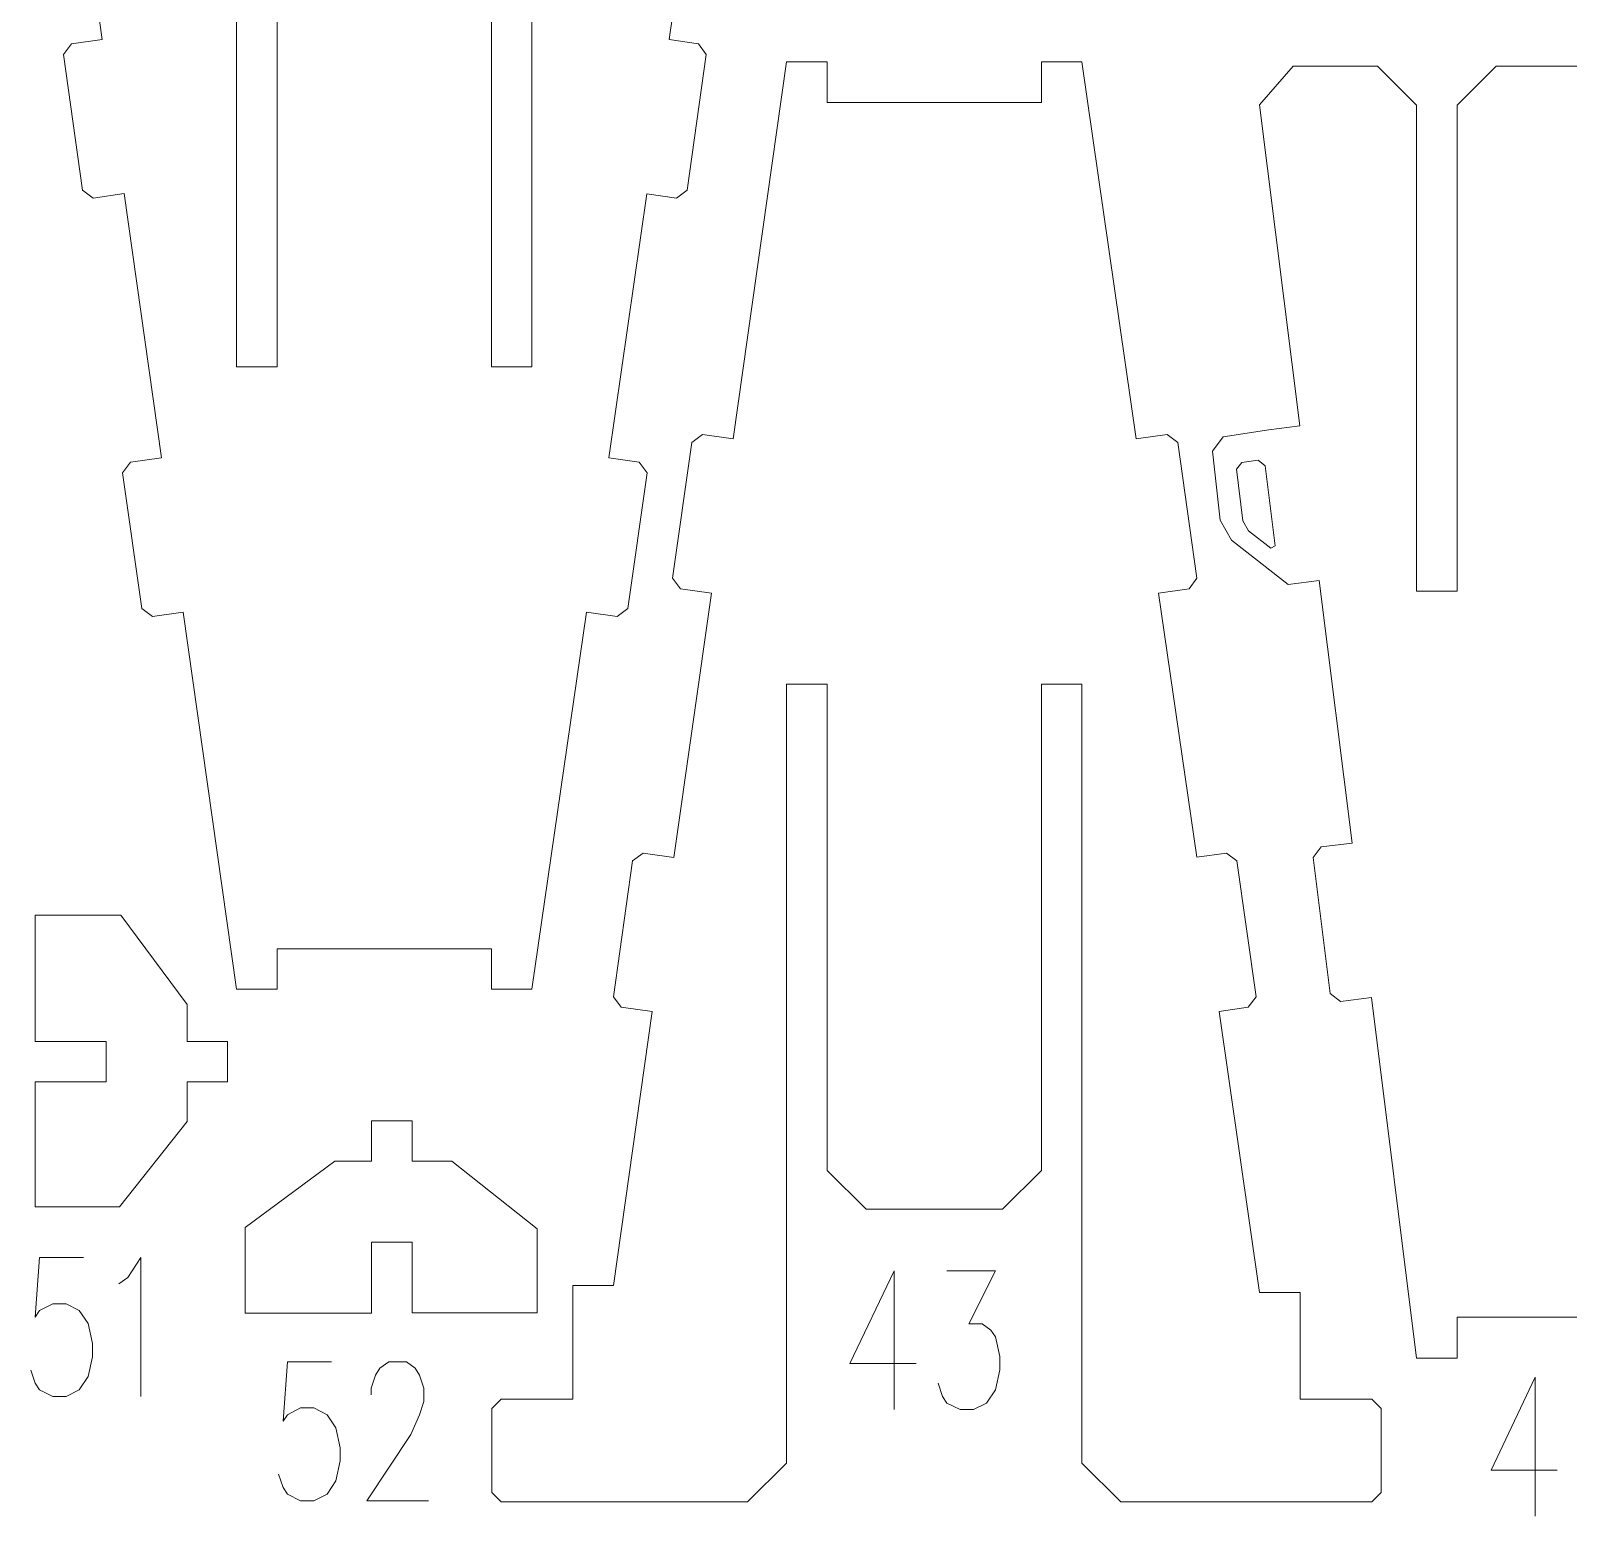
# Model space of a CAD drawing. Header units: inches. Extents: x -6.8 to 7, y -5.3 to 5.3.
# Drawn here: x -6.848 to -1.915, y -5.279 to -0.512 of the extents above; entities that cross this region are included whole.
import ezdxf

# ---------------------------------------------------------------- set-up
doc = ezdxf.new("R2010")
doc.units = ezdxf.units.IN
doc.header["$MEASUREMENT"] = 0
doc.layers.add('Layer 1', color=7, linetype='Continuous')

msp = doc.modelspace()

# ---------------------------------------------------------------- linework, layer by layer
at = {"layer": 'Layer 1', "lineweight": 9}
for points, knots in [([(-5.8472, -3.4577), (-5.8472, -3.4577), (-6.0576, -3.4577), (-6.0576, -3.4577), (-6.0576, -3.4577), (-6.0576, -3.4577), (-6.0576, -3.5875), (-6.0576, -3.5875), (-6.0576, -3.5875), (-6.0576, -3.5875), (-6.1876, -3.5875), (-6.1876, -3.5875), (-6.1876, -3.5875), (-6.1876, -3.5875), (-6.3589, -2.3774), (-6.3589, -2.3774), (-6.3589, -2.3774), (-6.3589, -2.3774), (-6.4578, -2.3914), (-6.4578, -2.3914), (-6.4578, -2.3914), (-6.4578, -2.3914), (-6.4917, -2.3659), (-6.4917, -2.3659), (-6.4917, -2.3659), (-6.4917, -2.3659), (-6.5534, -1.9303), (-6.5534, -1.9303), (-6.5534, -1.9303), (-6.5534, -1.9303), (-6.5279, -1.8964), (-6.5279, -1.8964), (-6.5279, -1.8964), (-6.5279, -1.8964), (-6.429, -1.8824), (-6.429, -1.8824), (-6.429, -1.8824), (-6.429, -1.8824), (-6.549, -1.0344), (-6.549, -1.0344), (-6.549, -1.0344), (-6.549, -1.0344), (-6.6479, -1.0484), (-6.6479, -1.0484), (-6.6479, -1.0484), (-6.6479, -1.0484), (-6.6819, -1.0229), (-6.6819, -1.0229), (-6.6819, -1.0229), (-6.6819, -1.0229), (-6.7435, -0.5873), (-6.7435, -0.5873), (-6.7435, -0.5873), (-6.7435, -0.5873), (-6.718, -0.5534), (-6.718, -0.5534), (-6.718, -0.5534), (-6.718, -0.5534), (-6.619, -0.5393), (-6.619, -0.5393), (-6.619, -0.5393), (-6.619, -0.5393), (-6.6913, -0.0287), (-6.6913, -0.0287), (-6.6913, -0.0287), (-6.6913, -0.0287), (-6.5838, 0.0951), (-6.5838, 0.0951), (-6.5838, 0.0951), (-6.5838, 0.0951), (-6.4176, 0.0951), (-6.4176, 0.0951)], [0, 0, 0, 0, 0.052632, 0.052632, 0.052632, 0.052632, 0.105263, 0.105263, 0.105263, 0.105263, 0.157895, 0.157895, 0.157895, 0.157895, 0.210526, 0.210526, 0.210526, 0.210526, 0.263158, 0.263158, 0.263158, 0.263158, 0.315789, 0.315789, 0.315789, 0.315789, 0.368421, 0.368421, 0.368421, 0.368421, 0.421053, 0.421053, 0.421053, 0.421053, 0.473684, 0.473684, 0.473684, 0.473684, 0.526316, 0.526316, 0.526316, 0.526316, 0.578947, 0.578947, 0.578947, 0.578947, 0.631579, 0.631579, 0.631579, 0.631579, 0.684211, 0.684211, 0.684211, 0.684211, 0.736842, 0.736842, 0.736842, 0.736842, 0.789474, 0.789474, 0.789474, 0.789474, 0.842105, 0.842105, 0.842105, 0.842105, 0.894737, 0.894737, 0.894737, 0.894737, 1, 1, 1, 1]), ([(-6.3955, 0.0951), (-6.3955, 0.0951), (-6.3126, 0.0951), (-6.3126, 0.0951), (-6.3126, 0.0951), (-6.3126, 0.0951), (-6.1876, -0.0299), (-6.1876, -0.0299), (-6.1876, -0.0299), (-6.1876, -0.0299), (-6.1876, -1.5901), (-6.1876, -1.5901), (-6.1876, -1.5901), (-6.1876, -1.5901), (-6.0576, -1.5901), (-6.0576, -1.5901), (-6.0576, -1.5901), (-6.0576, -1.5901), (-6.0576, -0.0299), (-6.0576, -0.0299), (-6.0576, -0.0299), (-6.0576, -0.0299), (-5.9326, 0.0951), (-5.9326, 0.0951), (-5.9326, 0.0951), (-5.9326, 0.0951), (-5.7472, 0.0951), (-5.7472, 0.0951)], [0, 0, 0, 0, 0.125, 0.125, 0.125, 0.125, 0.25, 0.25, 0.25, 0.25, 0.375, 0.375, 0.375, 0.375, 0.5, 0.5, 0.5, 0.5, 0.625, 0.625, 0.625, 0.625, 0.75, 0.75, 0.75, 0.75, 1, 1, 1, 1]), ([(-5.6806, 0.0951), (-5.6806, 0.0951), (-5.4951, 0.0951), (-5.4951, 0.0951), (-5.4951, 0.0951), (-5.4951, 0.0951), (-5.3701, -0.0299), (-5.3701, -0.0299), (-5.3701, -0.0299), (-5.3701, -0.0299), (-5.3701, -1.5901), (-5.3701, -1.5901), (-5.3701, -1.5901), (-5.3701, -1.5901), (-5.2401, -1.5901), (-5.2401, -1.5901), (-5.2401, -1.5901), (-5.2401, -1.5901), (-5.2401, -0.0299), (-5.2401, -0.0299), (-5.2401, -0.0299), (-5.2401, -0.0299), (-5.1151, 0.0951), (-5.1151, 0.0951), (-5.1151, 0.0951), (-5.1151, 0.0951), (-4.9657, 0.0951), (-4.9657, 0.0951)], [0, 0, 0, 0, 0.125, 0.125, 0.125, 0.125, 0.25, 0.25, 0.25, 0.25, 0.375, 0.375, 0.375, 0.375, 0.5, 0.5, 0.5, 0.5, 0.625, 0.625, 0.625, 0.625, 0.75, 0.75, 0.75, 0.75, 1, 1, 1, 1]), ([(-4.9436, 0.0951), (-4.9436, 0.0951), (-4.8333, 0.0951), (-4.8333, 0.0951), (-4.8333, 0.0951), (-4.8333, 0.0951), (-4.7262, -0.0286), (-4.7262, -0.0286), (-4.7262, -0.0286), (-4.7262, -0.0286), (-4.8, -0.5401), (-4.8, -0.5401), (-4.8, -0.5401), (-4.8, -0.5401), (-4.7062, -0.5534), (-4.7062, -0.5534), (-4.7062, -0.5534), (-4.7062, -0.5534), (-4.6807, -0.5873), (-4.6807, -0.5873), (-4.6807, -0.5873), (-4.6807, -0.5873), (-4.7424, -1.0229), (-4.7424, -1.0229), (-4.7424, -1.0229), (-4.7424, -1.0229), (-4.7763, -1.0484), (-4.7763, -1.0484), (-4.7763, -1.0484), (-4.7763, -1.0484), (-4.8715, -1.0349), (-4.8715, -1.0349), (-4.8715, -1.0349), (-4.8715, -1.0349), (-4.9939, -1.8826), (-4.9939, -1.8826), (-4.9939, -1.8826), (-4.9939, -1.8826), (-4.8964, -1.8964), (-4.8964, -1.8964), (-4.8964, -1.8964), (-4.8964, -1.8964), (-4.8709, -1.9303), (-4.8709, -1.9303), (-4.8709, -1.9303), (-4.8709, -1.9303), (-4.9326, -2.366), (-4.9326, -2.366), (-4.9326, -2.366), (-4.9326, -2.366), (-4.9665, -2.3915), (-4.9665, -2.3915), (-4.9665, -2.3915), (-4.9665, -2.3915), (-5.0654, -2.3775), (-5.0654, -2.3775), (-5.0654, -2.3775), (-5.0654, -2.3775), (-5.2401, -3.5875), (-5.2401, -3.5875), (-5.2401, -3.5875), (-5.2401, -3.5875), (-5.3701, -3.5875), (-5.3701, -3.5875), (-5.3701, -3.5875), (-5.3701, -3.5875), (-5.3701, -3.4577), (-5.3701, -3.4577), (-5.3701, -3.4577), (-5.3701, -3.4577), (-5.5806, -3.4577), (-5.5806, -3.4577)], [0, 0, 0, 0, 0.052632, 0.052632, 0.052632, 0.052632, 0.105263, 0.105263, 0.105263, 0.105263, 0.157895, 0.157895, 0.157895, 0.157895, 0.210526, 0.210526, 0.210526, 0.210526, 0.263158, 0.263158, 0.263158, 0.263158, 0.315789, 0.315789, 0.315789, 0.315789, 0.368421, 0.368421, 0.368421, 0.368421, 0.421053, 0.421053, 0.421053, 0.421053, 0.473684, 0.473684, 0.473684, 0.473684, 0.526316, 0.526316, 0.526316, 0.526316, 0.578947, 0.578947, 0.578947, 0.578947, 0.631579, 0.631579, 0.631579, 0.631579, 0.684211, 0.684211, 0.684211, 0.684211, 0.736842, 0.736842, 0.736842, 0.736842, 0.789474, 0.789474, 0.789474, 0.789474, 0.842105, 0.842105, 0.842105, 0.842105, 0.894737, 0.894737, 0.894737, 0.894737, 1, 1, 1, 1]), ([(-4.0825, -0.7414), (-4.0825, -0.7414), (-4.293, -0.7414), (-4.293, -0.7414), (-4.293, -0.7414), (-4.293, -0.7414), (-4.293, -0.6116), (-4.293, -0.6116), (-4.293, -0.6116), (-4.293, -0.6116), (-4.423, -0.6116), (-4.423, -0.6116), (-4.423, -0.6116), (-4.423, -0.6116), (-4.5943, -1.8217), (-4.5943, -1.8217), (-4.5943, -1.8217), (-4.5943, -1.8217), (-4.6931, -1.8077), (-4.6931, -1.8077), (-4.6931, -1.8077), (-4.6931, -1.8077), (-4.727, -1.8332), (-4.727, -1.8332), (-4.727, -1.8332), (-4.727, -1.8332), (-4.7887, -2.2689), (-4.7887, -2.2689), (-4.7887, -2.2689), (-4.7887, -2.2689), (-4.7632, -2.3028), (-4.7632, -2.3028), (-4.7632, -2.3028), (-4.7632, -2.3028), (-4.6643, -2.3168), (-4.6643, -2.3168), (-4.6643, -2.3168), (-4.6643, -2.3168), (-4.7844, -3.1648), (-4.7844, -3.1648), (-4.7844, -3.1648), (-4.7844, -3.1648), (-4.8833, -3.1508), (-4.8833, -3.1508), (-4.8833, -3.1508), (-4.8833, -3.1508), (-4.9172, -3.1763), (-4.9172, -3.1763), (-4.9172, -3.1763), (-4.9172, -3.1763), (-4.9789, -3.6119), (-4.9789, -3.6119), (-4.9789, -3.6119), (-4.9789, -3.6119), (-4.9534, -3.6458), (-4.9534, -3.6458), (-4.9534, -3.6458), (-4.9534, -3.6458), (-4.8544, -3.6598), (-4.8544, -3.6598), (-4.8544, -3.6598), (-4.8544, -3.6598), (-4.9788, -4.5389), (-4.9788, -4.5389), (-4.9788, -4.5389), (-4.9788, -4.5389), (-5.1088, -4.5389), (-5.1088, -4.5389), (-5.1088, -4.5389), (-5.1088, -4.5389), (-5.1088, -4.9036), (-5.1088, -4.9036), (-5.1088, -4.9036), (-5.1088, -4.9036), (-5.3388, -4.9036), (-5.3388, -4.9036), (-5.3388, -4.9036), (-5.3388, -4.9036), (-5.3688, -4.9336), (-5.3688, -4.9336), (-5.3688, -4.9336), (-5.3688, -4.9336), (-5.3688, -5.2036), (-5.3688, -5.2036), (-5.3688, -5.2036), (-5.3688, -5.2036), (-5.3388, -5.2336), (-5.3388, -5.2336), (-5.3388, -5.2336), (-5.3388, -5.2336), (-4.6863, -5.2336), (-4.6863, -5.2336)], [0, 0, 0, 0, 0.041667, 0.041667, 0.041667, 0.041667, 0.083333, 0.083333, 0.083333, 0.083333, 0.125, 0.125, 0.125, 0.125, 0.166667, 0.166667, 0.166667, 0.166667, 0.208333, 0.208333, 0.208333, 0.208333, 0.25, 0.25, 0.25, 0.25, 0.291667, 0.291667, 0.291667, 0.291667, 0.333333, 0.333333, 0.333333, 0.333333, 0.375, 0.375, 0.375, 0.375, 0.416667, 0.416667, 0.416667, 0.416667, 0.458333, 0.458333, 0.458333, 0.458333, 0.5, 0.5, 0.5, 0.5, 0.541667, 0.541667, 0.541667, 0.541667, 0.583333, 0.583333, 0.583333, 0.583333, 0.625, 0.625, 0.625, 0.625, 0.666667, 0.666667, 0.666667, 0.666667, 0.708333, 0.708333, 0.708333, 0.708333, 0.75, 0.75, 0.75, 0.75, 0.791667, 0.791667, 0.791667, 0.791667, 0.833333, 0.833333, 0.833333, 0.833333, 0.875, 0.875, 0.875, 0.875, 0.916667, 0.916667, 0.916667, 0.916667, 1, 1, 1, 1]), ([(-3.2123, -5.2336), (-3.2123, -5.2336), (-2.5452, -5.2336), (-2.5452, -5.2336), (-2.5452, -5.2336), (-2.5452, -5.2336), (-2.5152, -5.2036), (-2.5152, -5.2036), (-2.5152, -5.2036), (-2.5152, -5.2036), (-2.5152, -4.9336), (-2.5152, -4.9336), (-2.5152, -4.9336), (-2.5152, -4.9336), (-2.5452, -4.9036), (-2.5452, -4.9036), (-2.5452, -4.9036), (-2.5452, -4.9036), (-2.7752, -4.9036), (-2.7752, -4.9036), (-2.7752, -4.9036), (-2.7752, -4.9036), (-2.7752, -4.561), (-2.7752, -4.561), (-2.7752, -4.561), (-2.7752, -4.561), (-2.9052, -4.561), (-2.9052, -4.561), (-2.9052, -4.561), (-2.9052, -4.561), (-3.0354, -3.6591), (-3.0354, -3.6591), (-3.0354, -3.6591), (-3.0354, -3.6591), (-2.9416, -3.6458), (-2.9416, -3.6458), (-2.9416, -3.6458), (-2.9416, -3.6458), (-2.9161, -3.6119), (-2.9161, -3.6119), (-2.9161, -3.6119), (-2.9161, -3.6119), (-2.9778, -3.1762), (-2.9778, -3.1762), (-2.9778, -3.1762), (-2.9778, -3.1762), (-3.0117, -3.1507), (-3.0117, -3.1507), (-3.0117, -3.1507), (-3.0117, -3.1507), (-3.1069, -3.1642), (-3.1069, -3.1642), (-3.1069, -3.1642), (-3.1069, -3.1642), (-3.2293, -2.3166), (-3.2293, -2.3166), (-3.2293, -2.3166), (-3.2293, -2.3166), (-3.1318, -2.3028), (-3.1318, -2.3028), (-3.1318, -2.3028), (-3.1318, -2.3028), (-3.1063, -2.2689), (-3.1063, -2.2689), (-3.1063, -2.2689), (-3.1063, -2.2689), (-3.168, -1.8332), (-3.168, -1.8332), (-3.168, -1.8332), (-3.168, -1.8332), (-3.2019, -1.8077), (-3.2019, -1.8077), (-3.2019, -1.8077), (-3.2019, -1.8077), (-3.3008, -1.8217), (-3.3008, -1.8217), (-3.3008, -1.8217), (-3.3008, -1.8217), (-3.4755, -0.6116), (-3.4755, -0.6116), (-3.4755, -0.6116), (-3.4755, -0.6116), (-3.6055, -0.6116), (-3.6055, -0.6116), (-3.6055, -0.6116), (-3.6055, -0.6116), (-3.6055, -0.7414), (-3.6055, -0.7414), (-3.6055, -0.7414), (-3.6055, -0.7414), (-3.816, -0.7414), (-3.816, -0.7414)], [0, 0, 0, 0, 0.041667, 0.041667, 0.041667, 0.041667, 0.083333, 0.083333, 0.083333, 0.083333, 0.125, 0.125, 0.125, 0.125, 0.166667, 0.166667, 0.166667, 0.166667, 0.208333, 0.208333, 0.208333, 0.208333, 0.25, 0.25, 0.25, 0.25, 0.291667, 0.291667, 0.291667, 0.291667, 0.333333, 0.333333, 0.333333, 0.333333, 0.375, 0.375, 0.375, 0.375, 0.416667, 0.416667, 0.416667, 0.416667, 0.458333, 0.458333, 0.458333, 0.458333, 0.5, 0.5, 0.5, 0.5, 0.541667, 0.541667, 0.541667, 0.541667, 0.583333, 0.583333, 0.583333, 0.583333, 0.625, 0.625, 0.625, 0.625, 0.666667, 0.666667, 0.666667, 0.666667, 0.708333, 0.708333, 0.708333, 0.708333, 0.75, 0.75, 0.75, 0.75, 0.791667, 0.791667, 0.791667, 0.791667, 0.833333, 0.833333, 0.833333, 0.833333, 0.875, 0.875, 0.875, 0.875, 0.916667, 0.916667, 0.916667, 0.916667, 1, 1, 1, 1]), ([(-2.0611, -4.6405), (-2.0611, -4.6405), (-2.2716, -4.6405), (-2.2716, -4.6405), (-2.2716, -4.6405), (-2.2716, -4.6405), (-2.2716, -4.746), (-2.2716, -4.746), (-2.2716, -4.746), (-2.2716, -4.746), (-2.2712, -4.746), (-2.2712, -4.746), (-2.2712, -4.746), (-2.2712, -4.746), (-2.2712, -4.772), (-2.2712, -4.772), (-2.2712, -4.772), (-2.2712, -4.772), (-2.4016, -4.772), (-2.4016, -4.772), (-2.4016, -4.772), (-2.4016, -4.772), (-2.5464, -3.6148), (-2.5464, -3.6148), (-2.5464, -3.6148), (-2.5464, -3.6148), (-2.6455, -3.6272), (-2.6455, -3.6272), (-2.6455, -3.6272), (-2.6455, -3.6272), (-2.679, -3.6012), (-2.679, -3.6012), (-2.679, -3.6012), (-2.679, -3.6012), (-2.7337, -3.1646), (-2.7337, -3.1646), (-2.7337, -3.1646), (-2.7337, -3.1646), (-2.7077, -3.1311), (-2.7077, -3.1311), (-2.7077, -3.1311), (-2.7077, -3.1311), (-2.6086, -3.1187), (-2.6086, -3.1187), (-2.6086, -3.1187), (-2.6086, -3.1187), (-2.7141, -2.276), (-2.7141, -2.276), (-2.7141, -2.276), (-2.7141, -2.276), (-2.8132, -2.2885), (-2.8132, -2.2885), (-2.8132, -2.2885), (-2.8132, -2.2885), (-2.9958, -2.1466), (-2.9958, -2.1466), (-2.9958, -2.1466), (-2.9958, -2.1466), (-3.0318, -2.0823), (-3.0318, -2.0823), (-3.0318, -2.0823), (-3.0318, -2.0823), (-3.0568, -1.8605), (-3.0568, -1.8605), (-3.0568, -1.8605), (-3.0568, -1.8605), (-3.0217, -1.8147), (-3.0217, -1.8147), (-3.0217, -1.8147), (-3.0217, -1.8147), (-2.8754, -1.7923), (-2.8754, -1.7923), (-2.8754, -1.7923), (-2.8754, -1.7923), (-2.7762, -1.7799), (-2.7762, -1.7799), (-2.7762, -1.7799), (-2.7762, -1.7799), (-2.9052, -0.7491), (-2.9052, -0.7491), (-2.9052, -0.7491), (-2.9052, -0.7491), (-2.7977, -0.6254), (-2.7977, -0.6254), (-2.7977, -0.6254), (-2.7977, -0.6254), (-2.6648, -0.6254), (-2.6648, -0.6254)], [0, 0, 0, 0, 0.043478, 0.043478, 0.043478, 0.043478, 0.086957, 0.086957, 0.086957, 0.086957, 0.130435, 0.130435, 0.130435, 0.130435, 0.173913, 0.173913, 0.173913, 0.173913, 0.217391, 0.217391, 0.217391, 0.217391, 0.26087, 0.26087, 0.26087, 0.26087, 0.304348, 0.304348, 0.304348, 0.304348, 0.347826, 0.347826, 0.347826, 0.347826, 0.391304, 0.391304, 0.391304, 0.391304, 0.434783, 0.434783, 0.434783, 0.434783, 0.478261, 0.478261, 0.478261, 0.478261, 0.521739, 0.521739, 0.521739, 0.521739, 0.565217, 0.565217, 0.565217, 0.565217, 0.608696, 0.608696, 0.608696, 0.608696, 0.652174, 0.652174, 0.652174, 0.652174, 0.695652, 0.695652, 0.695652, 0.695652, 0.73913, 0.73913, 0.73913, 0.73913, 0.782609, 0.782609, 0.782609, 0.782609, 0.826087, 0.826087, 0.826087, 0.826087, 0.869565, 0.869565, 0.869565, 0.869565, 0.913043, 0.913043, 0.913043, 0.913043, 1, 1, 1, 1]), ([(-2.6427, -0.6254), (-2.6427, -0.6254), (-2.5266, -0.6254), (-2.5266, -0.6254), (-2.5266, -0.6254), (-2.5266, -0.6254), (-2.4016, -0.7504), (-2.4016, -0.7504), (-2.4016, -0.7504), (-2.4016, -0.7504), (-2.4016, -2.3105), (-2.4016, -2.3105), (-2.4016, -2.3105), (-2.4016, -2.3105), (-2.2716, -2.3105), (-2.2716, -2.3105), (-2.2716, -2.3105), (-2.2716, -2.3105), (-2.2716, -0.7504), (-2.2716, -0.7504), (-2.2716, -0.7504), (-2.2716, -0.7504), (-2.1466, -0.6254), (-2.1466, -0.6254), (-2.1466, -0.6254), (-2.1466, -0.6254), (-2.0611, -0.6254), (-2.0611, -0.6254)], [0, 0, 0, 0, 0.125, 0.125, 0.125, 0.125, 0.25, 0.25, 0.25, 0.25, 0.375, 0.375, 0.375, 0.375, 0.5, 0.5, 0.5, 0.5, 0.625, 0.625, 0.625, 0.625, 0.75, 0.75, 0.75, 0.75, 1, 1, 1, 1]), ([(-2.9103, -1.8902), (-2.9103, -1.8902), (-2.9625, -1.8968), (-2.9625, -1.8968), (-2.9625, -1.8968), (-2.9625, -1.8968), (-2.9799, -1.9191), (-2.9799, -1.9191), (-2.9799, -1.9191), (-2.9799, -1.9191), (-2.9592, -2.0843), (-2.9592, -2.0843), (-2.9592, -2.0843), (-2.9592, -2.0843), (-2.9409, -2.1164), (-2.9409, -2.1164), (-2.9409, -2.1164), (-2.9409, -2.1164), (-2.869, -2.1723), (-2.869, -2.1723), (-2.869, -2.1723), (-2.869, -2.1723), (-2.8557, -2.1647), (-2.8557, -2.1647), (-2.8557, -2.1647), (-2.8557, -2.1647), (-2.8879, -1.9076), (-2.8879, -1.9076), (-2.8879, -1.9076), (-2.8879, -1.9076), (-2.9103, -1.8902), (-2.9103, -1.8902)], [0, 0, 0, 0, 0.111111, 0.111111, 0.111111, 0.111111, 0.222222, 0.222222, 0.222222, 0.222222, 0.333333, 0.333333, 0.333333, 0.333333, 0.444444, 0.444444, 0.444444, 0.444444, 0.555556, 0.555556, 0.555556, 0.555556, 0.666667, 0.666667, 0.666667, 0.666667, 0.777778, 0.777778, 0.777778, 0.777778, 1, 1, 1, 1]), ([(-4.6641, -5.2336), (-4.6641, -5.2336), (-4.548, -5.2336), (-4.548, -5.2336), (-4.548, -5.2336), (-4.548, -5.2336), (-4.423, -5.1086), (-4.423, -5.1086), (-4.423, -5.1086), (-4.423, -5.1086), (-4.423, -2.6091), (-4.423, -2.6091), (-4.423, -2.6091), (-4.423, -2.6091), (-4.293, -2.6091), (-4.293, -2.6091), (-4.293, -2.6091), (-4.293, -2.6091), (-4.293, -4.1692), (-4.293, -4.1692), (-4.293, -4.1692), (-4.293, -4.1692), (-4.168, -4.2942), (-4.168, -4.2942), (-4.168, -4.2942), (-4.168, -4.2942), (-4.0825, -4.2942), (-4.0825, -4.2942)], [0, 0, 0, 0, 0.125, 0.125, 0.125, 0.125, 0.25, 0.25, 0.25, 0.25, 0.375, 0.375, 0.375, 0.375, 0.5, 0.5, 0.5, 0.5, 0.625, 0.625, 0.625, 0.625, 0.75, 0.75, 0.75, 0.75, 1, 1, 1, 1]), ([(-3.816, -4.2942), (-3.816, -4.2942), (-3.7305, -4.2942), (-3.7305, -4.2942), (-3.7305, -4.2942), (-3.7305, -4.2942), (-3.6055, -4.1692), (-3.6055, -4.1692), (-3.6055, -4.1692), (-3.6055, -4.1692), (-3.6055, -2.6091), (-3.6055, -2.6091), (-3.6055, -2.6091), (-3.6055, -2.6091), (-3.4755, -2.6091), (-3.4755, -2.6091), (-3.4755, -2.6091), (-3.4755, -2.6091), (-3.4755, -5.1086), (-3.4755, -5.1086), (-3.4755, -5.1086), (-3.4755, -5.1086), (-3.3505, -5.2336), (-3.3505, -5.2336), (-3.3505, -5.2336), (-3.3505, -5.2336), (-3.2344, -5.2336), (-3.2344, -5.2336)], [0, 0, 0, 0, 0.125, 0.125, 0.125, 0.125, 0.25, 0.25, 0.25, 0.25, 0.375, 0.375, 0.375, 0.375, 0.5, 0.5, 0.5, 0.5, 0.625, 0.625, 0.625, 0.625, 0.75, 0.75, 0.75, 0.75, 1, 1, 1, 1]), ([(-6.2707, -3.8856), (-6.2707, -3.8856), (-6.2167, -3.8856), (-6.2167, -3.8856), (-6.2167, -3.8856), (-6.2167, -3.8856), (-6.2167, -3.7556), (-6.2167, -3.7556), (-6.2167, -3.7556), (-6.2167, -3.7556), (-6.3467, -3.7556), (-6.3467, -3.7556), (-6.3467, -3.7556), (-6.3467, -3.7556), (-6.3467, -3.6374), (-6.3467, -3.6374), (-6.3467, -3.6374), (-6.3467, -3.6374), (-6.5598, -3.3503), (-6.5598, -3.3503), (-6.5598, -3.3503), (-6.5598, -3.3503), (-6.8338, -3.3503), (-6.8338, -3.3503), (-6.8338, -3.3503), (-6.8338, -3.3503), (-6.8338, -3.7556), (-6.8338, -3.7556), (-6.8338, -3.7556), (-6.8338, -3.7556), (-6.6999, -3.7556), (-6.6999, -3.7556)], [0, 0, 0, 0, 0.111111, 0.111111, 0.111111, 0.111111, 0.222222, 0.222222, 0.222222, 0.222222, 0.333333, 0.333333, 0.333333, 0.333333, 0.444444, 0.444444, 0.444444, 0.444444, 0.555556, 0.555556, 0.555556, 0.555556, 0.666667, 0.666667, 0.666667, 0.666667, 0.777778, 0.777778, 0.777778, 0.777778, 1, 1, 1, 1]), ([(-6.6777, -3.7556), (-6.6777, -3.7556), (-6.6067, -3.7556), (-6.6067, -3.7556), (-6.6067, -3.7556), (-6.6067, -3.7556), (-6.6067, -3.8856), (-6.6067, -3.8856), (-6.6067, -3.8856), (-6.6067, -3.8856), (-6.8337, -3.8856), (-6.8337, -3.8856), (-6.8337, -3.8856), (-6.8337, -3.8856), (-6.8337, -4.2868), (-6.8337, -4.2868), (-6.8337, -4.2868), (-6.8337, -4.2868), (-6.5635, -4.2868), (-6.5635, -4.2868), (-6.5635, -4.2868), (-6.5635, -4.2868), (-6.3467, -4.0129), (-6.3467, -4.0129), (-6.3467, -4.0129), (-6.3467, -4.0129), (-6.3467, -3.8856), (-6.3467, -3.8856), (-6.3467, -3.8856), (-6.3467, -3.8856), (-6.2928, -3.8856), (-6.2928, -3.8856)], [0, 0, 0, 0, 0.111111, 0.111111, 0.111111, 0.111111, 0.222222, 0.222222, 0.222222, 0.222222, 0.333333, 0.333333, 0.333333, 0.333333, 0.444444, 0.444444, 0.444444, 0.444444, 0.555556, 0.555556, 0.555556, 0.555556, 0.666667, 0.666667, 0.666667, 0.666667, 0.777778, 0.777778, 0.777778, 0.777778, 1, 1, 1, 1]), ([(-5.6248, -4.0639), (-5.6248, -4.0639), (-5.6248, -4.01), (-5.6248, -4.01), (-5.6248, -4.01), (-5.6248, -4.01), (-5.7548, -4.01), (-5.7548, -4.01), (-5.7548, -4.01), (-5.7548, -4.01), (-5.7548, -4.14), (-5.7548, -4.14), (-5.7548, -4.14), (-5.7548, -4.14), (-5.8731, -4.14), (-5.8731, -4.14), (-5.8731, -4.14), (-5.8731, -4.14), (-6.1601, -4.3531), (-6.1601, -4.3531), (-6.1601, -4.3531), (-6.1601, -4.3531), (-6.1601, -4.6271), (-6.1601, -4.6271), (-6.1601, -4.6271), (-6.1601, -4.6271), (-5.7548, -4.6271), (-5.7548, -4.6271), (-5.7548, -4.6271), (-5.7548, -4.6271), (-5.7548, -4.4932), (-5.7548, -4.4932)], [0, 0, 0, 0, 0.111111, 0.111111, 0.111111, 0.111111, 0.222222, 0.222222, 0.222222, 0.222222, 0.333333, 0.333333, 0.333333, 0.333333, 0.444444, 0.444444, 0.444444, 0.444444, 0.555556, 0.555556, 0.555556, 0.555556, 0.666667, 0.666667, 0.666667, 0.666667, 0.777778, 0.777778, 0.777778, 0.777778, 1, 1, 1, 1]), ([(-5.7548, -4.471), (-5.7548, -4.471), (-5.7548, -4.4), (-5.7548, -4.4), (-5.7548, -4.4), (-5.7548, -4.4), (-5.6248, -4.4), (-5.6248, -4.4), (-5.6248, -4.4), (-5.6248, -4.4), (-5.6248, -4.6269), (-5.6248, -4.6269), (-5.6248, -4.6269), (-5.6248, -4.6269), (-5.2237, -4.6269), (-5.2237, -4.6269), (-5.2237, -4.6269), (-5.2237, -4.6269), (-5.2237, -4.3568), (-5.2237, -4.3568), (-5.2237, -4.3568), (-5.2237, -4.3568), (-5.4976, -4.14), (-5.4976, -4.14), (-5.4976, -4.14), (-5.4976, -4.14), (-5.6248, -4.14), (-5.6248, -4.14), (-5.6248, -4.14), (-5.6248, -4.14), (-5.6248, -4.0861), (-5.6248, -4.0861)], [0, 0, 0, 0, 0.111111, 0.111111, 0.111111, 0.111111, 0.222222, 0.222222, 0.222222, 0.222222, 0.333333, 0.333333, 0.333333, 0.333333, 0.444444, 0.444444, 0.444444, 0.444444, 0.555556, 0.555556, 0.555556, 0.555556, 0.666667, 0.666667, 0.666667, 0.666667, 0.777778, 0.777778, 0.777778, 0.777778, 1, 1, 1, 1])]:
    msp.add_open_spline(points, degree=3, knots=knots, dxfattribs=at)
at = {"layer": 'Layer 1', "color": 1, "lineweight": 9}
for points in [[(-2.6648, -0.6254), (-2.6648, -0.6254), (-2.6427, -0.6254), (-2.6427, -0.6254)], [(-2.0611, -0.6254), (-2.0611, -0.6254), (-2.039, -0.6254), (-2.039, -0.6254)], [(-4.0825, -0.7414), (-4.0825, -0.7414), (-4.0604, -0.7414), (-4.0604, -0.7414)], [(-3.8381, -0.7414), (-3.8381, -0.7414), (-3.816, -0.7414), (-3.816, -0.7414)], [(-5.8472, -3.4577), (-5.8472, -3.4577), (-5.825, -3.4577), (-5.825, -3.4577)], [(-5.6027, -3.4577), (-5.6027, -3.4577), (-5.5806, -3.4577), (-5.5806, -3.4577)], [(-6.6999, -3.7556), (-6.6999, -3.7556), (-6.6777, -3.7556), (-6.6777, -3.7556)], [(-6.2928, -3.8856), (-6.2928, -3.8856), (-6.2707, -3.8856), (-6.2707, -3.8856)], [(-5.6248, -4.0861), (-5.6248, -4.0861), (-5.6248, -4.0639), (-5.6248, -4.0639)], [(-4.0825, -4.2942), (-4.0825, -4.2942), (-4.0604, -4.2942), (-4.0604, -4.2942)], [(-3.8381, -4.2942), (-3.8381, -4.2942), (-3.816, -4.2942), (-3.816, -4.2942)], [(-5.7548, -4.4932), (-5.7548, -4.4932), (-5.7548, -4.471), (-5.7548, -4.471)], [(-4.0781, -4.4913), (-4.0781, -4.4913), (-4.0781, -4.9373), (-4.0781, -4.9373)], [(-2.0611, -4.6405), (-2.0611, -4.6405), (-2.039, -4.6405), (-2.039, -4.6405)], [(-2.0207, -4.8334), (-2.0207, -4.8334), (-2.0207, -5.2795), (-2.0207, -5.2795)], [(-4.6863, -5.2336), (-4.6863, -5.2336), (-4.6641, -5.2336), (-4.6641, -5.2336)], [(-3.2344, -5.2336), (-3.2344, -5.2336), (-3.2123, -5.2336), (-3.2123, -5.2336)]]:
    msp.add_open_spline(points, degree=3, dxfattribs=at)
at = {"layer": 'Layer 1', "lineweight": 9}
for points in [[(-2.039, -0.6254), (-2.039, -0.6254), (-1.8167, -0.6254), (-1.8167, -0.6254)], [(-3.8381, -0.7414), (-3.8381, -0.7414), (-4.0604, -0.7414), (-4.0604, -0.7414)], [(-5.6027, -3.4577), (-5.6027, -3.4577), (-5.825, -3.4577), (-5.825, -3.4577)], [(-4.0604, -4.2942), (-4.0604, -4.2942), (-3.8381, -4.2942), (-3.8381, -4.2942)], [(-1.8167, -4.6405), (-1.8167, -4.6405), (-2.039, -4.6405), (-2.039, -4.6405)]]:
    msp.add_open_spline(points, degree=3, dxfattribs=at)
at = {"layer": 'Layer 1', "color": 1, "lineweight": 9}
for points, knots in [([(-6.6787, -4.4489), (-6.6787, -4.4489), (-6.8199, -4.4489), (-6.8199, -4.4489), (-6.8199, -4.4489), (-6.8199, -4.4489), (-6.8339, -4.64), (-6.8339, -4.64), (-6.8339, -4.64), (-6.8339, -4.64), (-6.8199, -4.619), (-6.8199, -4.619), (-6.8199, -4.619), (-6.8199, -4.619), (-6.7775, -4.5973), (-6.7775, -4.5973), (-6.7775, -4.5973), (-6.7775, -4.5973), (-6.7351, -4.5973), (-6.7351, -4.5973), (-6.7351, -4.5973), (-6.7351, -4.5973), (-6.6927, -4.619), (-6.6927, -4.619), (-6.6927, -4.619), (-6.6927, -4.619), (-6.6643, -4.6611), (-6.6643, -4.6611), (-6.6643, -4.6611), (-6.6643, -4.6611), (-6.6503, -4.7248), (-6.6503, -4.7248), (-6.6503, -4.7248), (-6.6503, -4.7248), (-6.6503, -4.7675), (-6.6503, -4.7675), (-6.6503, -4.7675), (-6.6503, -4.7675), (-6.6643, -4.8312), (-6.6643, -4.8312), (-6.6643, -4.8312), (-6.6643, -4.8312), (-6.6927, -4.8739), (-6.6927, -4.8739), (-6.6927, -4.8739), (-6.6927, -4.8739), (-6.7351, -4.8949), (-6.7351, -4.8949), (-6.7351, -4.8949), (-6.7351, -4.8949), (-6.7775, -4.8949), (-6.7775, -4.8949), (-6.7775, -4.8949), (-6.7775, -4.8949), (-6.8199, -4.8739), (-6.8199, -4.8739), (-6.8199, -4.8739), (-6.8199, -4.8739), (-6.8339, -4.8522), (-6.8339, -4.8522), (-6.8339, -4.8522), (-6.8339, -4.8522), (-6.8483, -4.8102), (-6.8483, -4.8102)], [0, 0, 0, 0, 0.058824, 0.058824, 0.058824, 0.058824, 0.117647, 0.117647, 0.117647, 0.117647, 0.176471, 0.176471, 0.176471, 0.176471, 0.235294, 0.235294, 0.235294, 0.235294, 0.294118, 0.294118, 0.294118, 0.294118, 0.352941, 0.352941, 0.352941, 0.352941, 0.411765, 0.411765, 0.411765, 0.411765, 0.470588, 0.470588, 0.470588, 0.470588, 0.529412, 0.529412, 0.529412, 0.529412, 0.588235, 0.588235, 0.588235, 0.588235, 0.647059, 0.647059, 0.647059, 0.647059, 0.705882, 0.705882, 0.705882, 0.705882, 0.764706, 0.764706, 0.764706, 0.764706, 0.823529, 0.823529, 0.823529, 0.823529, 0.882353, 0.882353, 0.882353, 0.882353, 1, 1, 1, 1]), ([(-6.5654, -4.5336), (-6.5654, -4.5336), (-6.537, -4.5126), (-6.537, -4.5126), (-6.537, -4.5126), (-6.537, -4.5126), (-6.4946, -4.4489), (-6.4946, -4.4489), (-6.4946, -4.4489), (-6.4946, -4.4489), (-6.4946, -4.8949), (-6.4946, -4.8949)], [0, 0, 0, 0, 0.25, 0.25, 0.25, 0.25, 0.5, 0.5, 0.5, 0.5, 1, 1, 1, 1]), ([(-4.0781, -4.4913), (-4.0781, -4.4913), (-4.2198, -4.7888), (-4.2198, -4.7888), (-4.2198, -4.7888), (-4.2198, -4.7888), (-4.0077, -4.7888), (-4.0077, -4.7888)], [0, 0, 0, 0, 0.333333, 0.333333, 0.333333, 0.333333, 1, 1, 1, 1]), ([(-3.9084, -4.4913), (-3.9084, -4.4913), (-3.7532, -4.4913), (-3.7532, -4.4913), (-3.7532, -4.4913), (-3.7532, -4.4913), (-3.838, -4.6614), (-3.838, -4.6614), (-3.838, -4.6614), (-3.838, -4.6614), (-3.7956, -4.6614), (-3.7956, -4.6614), (-3.7956, -4.6614), (-3.7956, -4.6614), (-3.7672, -4.6824), (-3.7672, -4.6824), (-3.7672, -4.6824), (-3.7672, -4.6824), (-3.7532, -4.7035), (-3.7532, -4.7035), (-3.7532, -4.7035), (-3.7532, -4.7035), (-3.7388, -4.7672), (-3.7388, -4.7672), (-3.7388, -4.7672), (-3.7388, -4.7672), (-3.7388, -4.8099), (-3.7388, -4.8099), (-3.7388, -4.8099), (-3.7388, -4.8099), (-3.7532, -4.8736), (-3.7532, -4.8736), (-3.7532, -4.8736), (-3.7532, -4.8736), (-3.7812, -4.9163), (-3.7812, -4.9163), (-3.7812, -4.9163), (-3.7812, -4.9163), (-3.8236, -4.9373), (-3.8236, -4.9373), (-3.8236, -4.9373), (-3.8236, -4.9373), (-3.866, -4.9373), (-3.866, -4.9373), (-3.866, -4.9373), (-3.866, -4.9373), (-3.9084, -4.9163), (-3.9084, -4.9163), (-3.9084, -4.9163), (-3.9084, -4.9163), (-3.9229, -4.8946), (-3.9229, -4.8946), (-3.9229, -4.8946), (-3.9229, -4.8946), (-3.9369, -4.8526), (-3.9369, -4.8526)], [0, 0, 0, 0, 0.066667, 0.066667, 0.066667, 0.066667, 0.133333, 0.133333, 0.133333, 0.133333, 0.2, 0.2, 0.2, 0.2, 0.266667, 0.266667, 0.266667, 0.266667, 0.333333, 0.333333, 0.333333, 0.333333, 0.4, 0.4, 0.4, 0.4, 0.466667, 0.466667, 0.466667, 0.466667, 0.533333, 0.533333, 0.533333, 0.533333, 0.6, 0.6, 0.6, 0.6, 0.666667, 0.666667, 0.666667, 0.666667, 0.733333, 0.733333, 0.733333, 0.733333, 0.8, 0.8, 0.8, 0.8, 0.866667, 0.866667, 0.866667, 0.866667, 1, 1, 1, 1]), ([(-5.8834, -4.7834), (-5.8834, -4.7834), (-6.0247, -4.7834), (-6.0247, -4.7834), (-6.0247, -4.7834), (-6.0247, -4.7834), (-6.0387, -4.9746), (-6.0387, -4.9746), (-6.0387, -4.9746), (-6.0387, -4.9746), (-6.0247, -4.9536), (-6.0247, -4.9536), (-6.0247, -4.9536), (-6.0247, -4.9536), (-5.9823, -4.9319), (-5.9823, -4.9319), (-5.9823, -4.9319), (-5.9823, -4.9319), (-5.9398, -4.9319), (-5.9398, -4.9319), (-5.9398, -4.9319), (-5.9398, -4.9319), (-5.8974, -4.9536), (-5.8974, -4.9536), (-5.8974, -4.9536), (-5.8974, -4.9536), (-5.869, -4.9956), (-5.869, -4.9956), (-5.869, -4.9956), (-5.869, -4.9956), (-5.855, -5.0593), (-5.855, -5.0593), (-5.855, -5.0593), (-5.855, -5.0593), (-5.855, -5.102), (-5.855, -5.102), (-5.855, -5.102), (-5.855, -5.102), (-5.869, -5.1658), (-5.869, -5.1658), (-5.869, -5.1658), (-5.869, -5.1658), (-5.8974, -5.2085), (-5.8974, -5.2085), (-5.8974, -5.2085), (-5.8974, -5.2085), (-5.9398, -5.2295), (-5.9398, -5.2295), (-5.9398, -5.2295), (-5.9398, -5.2295), (-5.9823, -5.2295), (-5.9823, -5.2295), (-5.9823, -5.2295), (-5.9823, -5.2295), (-6.0247, -5.2085), (-6.0247, -5.2085), (-6.0247, -5.2085), (-6.0247, -5.2085), (-6.0387, -5.1868), (-6.0387, -5.1868), (-6.0387, -5.1868), (-6.0387, -5.1868), (-6.0531, -5.1447), (-6.0531, -5.1447)], [0, 0, 0, 0, 0.058824, 0.058824, 0.058824, 0.058824, 0.117647, 0.117647, 0.117647, 0.117647, 0.176471, 0.176471, 0.176471, 0.176471, 0.235294, 0.235294, 0.235294, 0.235294, 0.294118, 0.294118, 0.294118, 0.294118, 0.352941, 0.352941, 0.352941, 0.352941, 0.411765, 0.411765, 0.411765, 0.411765, 0.470588, 0.470588, 0.470588, 0.470588, 0.529412, 0.529412, 0.529412, 0.529412, 0.588235, 0.588235, 0.588235, 0.588235, 0.647059, 0.647059, 0.647059, 0.647059, 0.705882, 0.705882, 0.705882, 0.705882, 0.764706, 0.764706, 0.764706, 0.764706, 0.823529, 0.823529, 0.823529, 0.823529, 0.882353, 0.882353, 0.882353, 0.882353, 1, 1, 1, 1]), ([(-5.7562, -4.8898), (-5.7562, -4.8898), (-5.7562, -4.8682), (-5.7562, -4.8682), (-5.7562, -4.8682), (-5.7562, -4.8682), (-5.7418, -4.8261), (-5.7418, -4.8261), (-5.7418, -4.8261), (-5.7418, -4.8261), (-5.7278, -4.8045), (-5.7278, -4.8045), (-5.7278, -4.8045), (-5.7278, -4.8045), (-5.6994, -4.7834), (-5.6994, -4.7834), (-5.6994, -4.7834), (-5.6994, -4.7834), (-5.6429, -4.7834), (-5.6429, -4.7834), (-5.6429, -4.7834), (-5.6429, -4.7834), (-5.6145, -4.8045), (-5.6145, -4.8045), (-5.6145, -4.8045), (-5.6145, -4.8045), (-5.6005, -4.8261), (-5.6005, -4.8261), (-5.6005, -4.8261), (-5.6005, -4.8261), (-5.5865, -4.8682), (-5.5865, -4.8682), (-5.5865, -4.8682), (-5.5865, -4.8682), (-5.5865, -4.9109), (-5.5865, -4.9109), (-5.5865, -4.9109), (-5.5865, -4.9109), (-5.6005, -4.9536), (-5.6005, -4.9536), (-5.6005, -4.9536), (-5.6005, -4.9536), (-5.6289, -5.0173), (-5.6289, -5.0173), (-5.6289, -5.0173), (-5.6289, -5.0173), (-5.7702, -5.2295), (-5.7702, -5.2295), (-5.7702, -5.2295), (-5.7702, -5.2295), (-5.5721, -5.2295), (-5.5721, -5.2295)], [0, 0, 0, 0, 0.071429, 0.071429, 0.071429, 0.071429, 0.142857, 0.142857, 0.142857, 0.142857, 0.214286, 0.214286, 0.214286, 0.214286, 0.285714, 0.285714, 0.285714, 0.285714, 0.357143, 0.357143, 0.357143, 0.357143, 0.428571, 0.428571, 0.428571, 0.428571, 0.5, 0.5, 0.5, 0.5, 0.571429, 0.571429, 0.571429, 0.571429, 0.642857, 0.642857, 0.642857, 0.642857, 0.714286, 0.714286, 0.714286, 0.714286, 0.785714, 0.785714, 0.785714, 0.785714, 0.857143, 0.857143, 0.857143, 0.857143, 1, 1, 1, 1]), ([(-2.0207, -4.8334), (-2.0207, -4.8334), (-2.1624, -5.131), (-2.1624, -5.131), (-2.1624, -5.131), (-2.1624, -5.131), (-1.9503, -5.131), (-1.9503, -5.131)], [0, 0, 0, 0, 0.333333, 0.333333, 0.333333, 0.333333, 1, 1, 1, 1])]:
    msp.add_open_spline(points, degree=3, knots=knots, dxfattribs=at)

doc.saveas('drawing.dxf')
